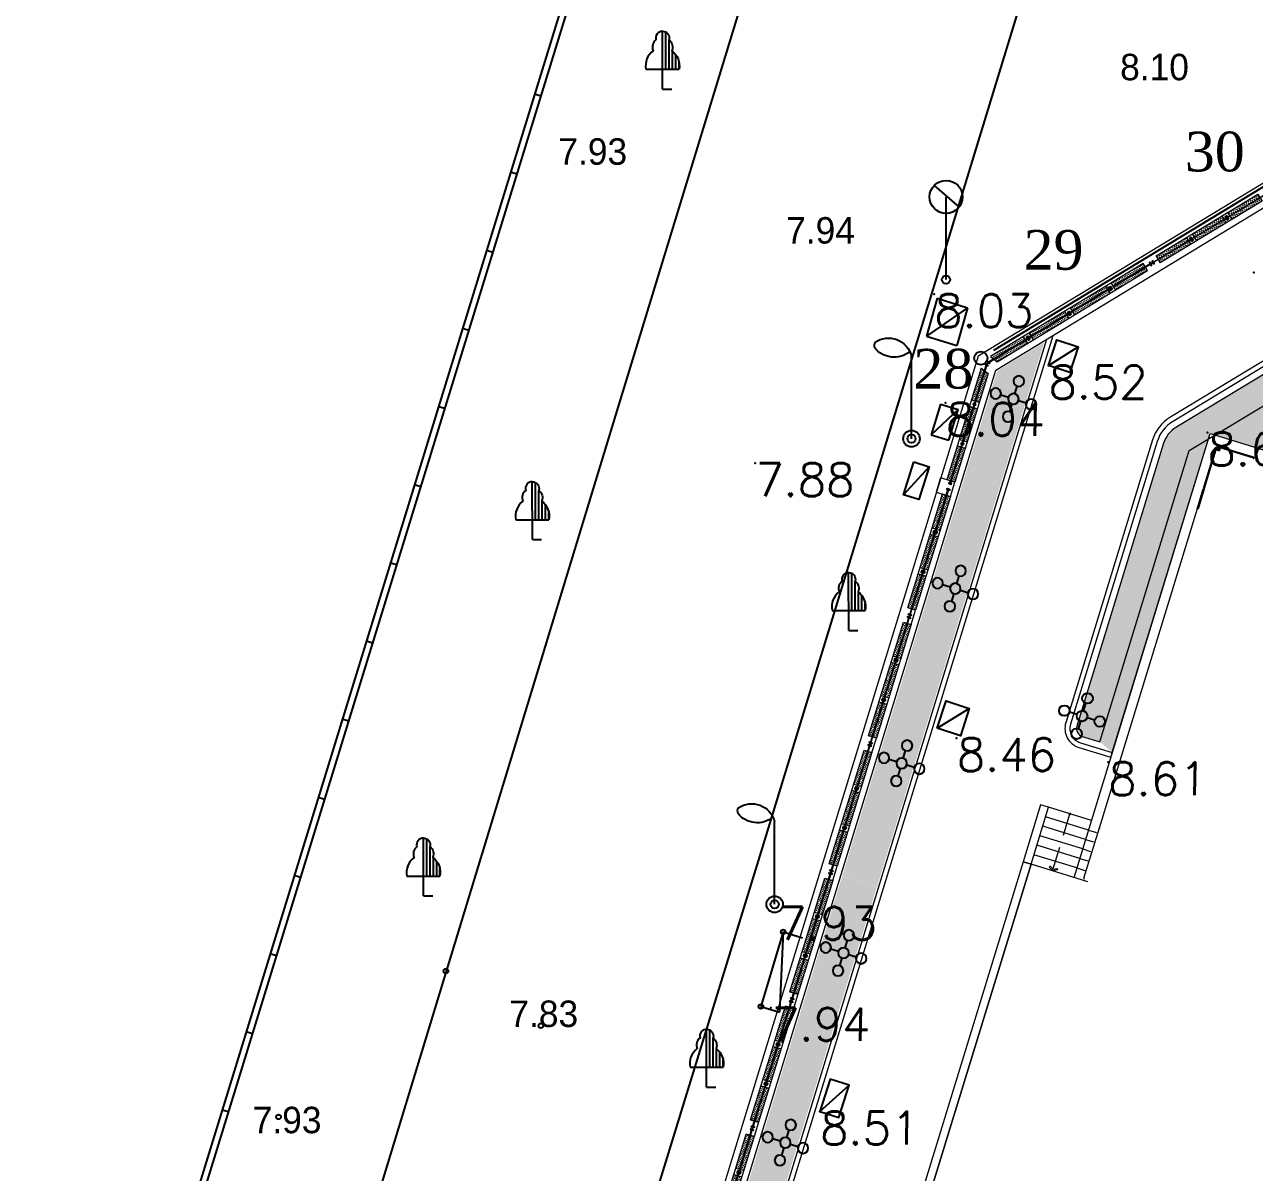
# Model space of a CAD drawing. Header units: inches. Extents: x 587740 to 588006, y 2325787 to 2326106.
# Drawn here: x 587800.78 to 587837.99, y 2326011.98 to 2326046.69 of the extents above; entities that cross this region are included whole.
import ezdxf
from ezdxf.enums import TextEntityAlignment as Align

# ---------------------------------------------------------------- set-up
doc = ezdxf.new("R2010")
doc.units = ezdxf.units.IN
doc.header["$MEASUREMENT"] = 0
doc.header["$PDSIZE"] = 0.1
doc.linetypes.add('Xref Mat bang tang 1$0$DASHED2', pattern=[0.375, 0.25, -0.125])
doc.linetypes.add('Xref Mat bang tang 1$0$HIDDEN', pattern=[0.375, 0.25, -0.125])
for name, color, linetype in [('DANCU', 6, 'Continuous'), ('Dia vat', 8, 'Continuous'), ('diem', 8, 'Continuous'), ('DIEN_CHIEU_SANG', 242, 'Continuous'), ('Docao', 22, 'Continuous'), ('GIAOTHONG', 31, 'Continuous'), ('Ho ga', 8, 'Continuous'), ('KYHIEU', 2, 'Continuous'), ('KYHIEUCAY', 242, 'Continuous'), ('KYHIEUGT', 242, 'Continuous'), ('mocgioi', 2, 'Continuous'), ('VTgioi', 40, 'Continuous'), ('VTRON', 1, 'Continuous'), ('Xref Landscape 2020 05 04$0$$0$KT-Tuong', 1, 'Continuous'), ('Xref Landscape 2020 05 04$0$CDC-E-Lighting', 2, 'Continuous'), ('Xref Landscape 2020 05 04$0$KT-Tuong', 1, 'Continuous')]:
    doc.layers.add(name, color=color, linetype=linetype)
for name, color, linetype, lineweight in [('Xref Landscape 2020 05 04$0$A1-DIM', 253, 'Continuous', 13), ('Xref Landscape 2020 05 04$0$cay', 74, 'Continuous', 9), ('Xref Landscape 2020 05 04$0$MANH', 136, 'Continuous', 5), ('Xref Landscape 2020 05 04$0$THAY', 4, 'Continuous', 20), ('Xref Landscape 2020 05 04$0$tree', 74, 'Continuous', 13), ('Xref Landscape 2020 05 04$0$Xref Landscape$0$THAY', 4, 'Continuous', 20), ('Xref Mat bang tang 1$0$A-THAY', 4, 'Continuous', 20), ('Xref Mat bang tang 1$0$KHUAT', 57, 'Xref Mat bang tang 1$0$DASHED2', 9), ('Xref Mat bang tang 1$0$Ky hieu', 40, 'Continuous', 15), ('Xref mat dung 1$0$hoan thien', 41, 'Continuous', 20), ('Xref mat dung 1$0$MANH', 136, 'Continuous', 5)]:
    doc.layers.add(name, color=color, linetype=linetype, lineweight=lineweight)
doc.styles.add('L_B', font='ARIALN.TTF')
doc.styles.add('VN1', font='VSSW.shx')
doc.styles.add('VNARIAL', font='txt.shx')
doc.styles.add('VNT', font='')
doc.styles.get('VNT').set_extended_font_data('.VnTime')
pattern_1 = [(162.94485, (587837.1625, 2326033.80572), (-0.15616437, -0.08284136), [0.0625, -0.1875]), (252.94485, (587837.1418, 2326033.84476), (0.08284132, -0.1561644), [0.0625, -0.18750003])]

# ---------------------------------------------------------------- blocks, each defined once
blk = doc.blocks.new('lightt')
at = {"layer": 'KYHIEU'}
for points in [[(-1.097, 2.919, -0.523652), (0, 2.5, -0.549376)], [(-0.048, 2.635, -0.420531), (-1.114, 2.755, -0.572241)]]:
    blk.add_lwpolyline(points, format="xyb", dxfattribs=at)
blk.add_lwpolyline([(0, 0), (0, 2.5)], dxfattribs=at)
for radius in [0.25, 0.125]:
    blk.add_circle((0, 0), radius, dxfattribs=at)
blk.add_arc((-0.949, 2.821), 0.178, 146.5915, 201.9104, dxfattribs=at)
blk = doc.blocks.new('BIENBAO')
at = {"layer": 'KYHIEU'}
for p, q in [((-0.36, 2.847), (0.392, 2.19)), ((0, 0), (0, 2.5))]:
    blk.add_line(p, q, dxfattribs=at)
for centre, radius in [((0, 2.5), 0.5), ((0, 0), 0.125)]:
    blk.add_circle(centre, radius, dxfattribs=at)
at = {"layer": 'KYHIEU', "style": 'L_B'}
blk.add_attdef('SORT', (0.475, -0.004), '', height=0.5, dxfattribs=at)
blk = doc.blocks.new('tree')
at = {"layer": 'KYHIEU'}
for points in [[(0, 1.75, 0.497303), (-0.198, 1.489, 0.339551), (-0.285, 1.164, 0.289175), (-0.5, 0.602)], [(0, 1.75, -0.497303), (0.198, 1.489, -0.339551), (0.285, 1.164, -0.289175), (0.5, 0.602)]]:
    blk.add_lwpolyline(points, format="xyb", dxfattribs=at)
for points in [[(0, 0), (0, 1.75)], [(0.1, 0.602), (0.1, 1.724)], [(0.2, 0.602), (0.2, 1.487)], [(0.3, 0.602), (0.3, 1.152)], [(0.4, 0.602), (0.4, 1.048)], [(0.5, 0.602), (0.5, 0.823)], [(-0.5, 0.602), (0.5, 0.602)], [(0, 0), (0.28, -0.002)]]:
    blk.add_lwpolyline(points, dxfattribs=at)
blk = doc.blocks.new('Xref Landscape 2020 05 04$0$li85')
at = {"linetype": 'ByBlock'}
for p, q in [((0, 100), (0, 250)), ((-100, 0), (-250, 0)), ((100, 0), (250, 0)), ((0, -100), (0, -250))]:
    blk.add_line(p, q, dxfattribs=at)
for centre in [(0, 350), (-350, 0), (0, 0), (350, 0), (0, -350)]:
    blk.add_circle(centre, 100, dxfattribs=at)
blk = doc.blocks.new('Xref Landscape 2020 05 04$0$123333')
at = {"layer": 'Xref Landscape 2020 05 04$0$tree'}
h = blk.add_hatch(dxfattribs=at)
h.set_pattern_fill('CROSS', color=256, scale=150)
h.set_pattern_definition([(9e-15, (-1079850.712, 449499.754), (37.5, 37.5), [18.75, -56.25]), (90, (-1079841.337, 449490.38), (-37.5, 37.5), [18.75, -56.25])])
h.paths.add_polyline_path([(350, 134), (1425, 134), (1425, 250), (350, 250)])
h = blk.add_hatch(dxfattribs=at)
h.set_pattern_fill('CROSS', color=256, scale=150)
h.set_pattern_definition([(9e-15, (-1079850.712, 449367.128), (37.5, 37.5), [18.75, -56.25]), (90, (-1079841.337, 449357.753), (-37.5, 37.5), [18.75, -56.25])])
h.paths.add_polyline_path([(350, 1), (1425, 1), (1425, 117), (350, 117)])
h = blk.add_hatch(dxfattribs=at)
h.set_pattern_fill('CROSS', color=256, scale=150)
h.set_pattern_definition([(9e-15, (-1078592.38, 449499.754), (37.5, 37.5), [18.75, -56.25]), (90, (-1078583.004, 449490.38), (-37.5, 37.5), [18.75, -56.25])])
h.paths.add_polyline_path([(1625, 134), (2675, 134), (2675, 250), (1625, 250)])
h = blk.add_hatch(dxfattribs=at)
h.set_pattern_fill('CROSS', color=256, scale=150)
h.set_pattern_definition([(9e-15, (-1078592.38, 449367.128), (37.5, 37.5), [18.75, -56.25]), (90, (-1078583.004, 449357.753), (-37.5, 37.5), [18.75, -56.25])])
h.paths.add_polyline_path([(1625, 1), (2675, 1), (2675, 117), (1625, 117)])
h = blk.add_hatch(dxfattribs=at)
h.set_pattern_fill('CROSS', color=256, scale=150)
h.set_pattern_definition([(9e-15, (-1077459.045, 449499.754), (37.5, 37.5), [18.75, -56.25]), (90, (-1077449.67, 449490.38), (-37.5, 37.5), [18.75, -56.25])])
h.paths.add_polyline_path([(2875, 134), (3950, 134), (3950, 250), (2875, 250)])
h = blk.add_hatch(dxfattribs=at)
h.set_pattern_fill('CROSS', color=256, scale=150)
h.set_pattern_definition([(9e-15, (-1077459.045, 449367.128), (37.5, 37.5), [18.75, -56.25]), (90, (-1077449.67, 449357.753), (-37.5, 37.5), [18.75, -56.25])])
h.paths.add_polyline_path([(2875, 1), (3950, 1), (3950, 117), (2875, 117)])
at = {"layer": 'Xref Landscape 2020 05 04$0$$0$KT-Tuong', "ltscale": 3}
for points in [[(125, 129), (161, 129, 0.414214), (168, 136), (168, 175), (175, 175), (175, 75), (168, 75), (168, 114, 0.414214), (161, 121), (125, 121)], [(4175, 129), (4139, 129, -0.414214), (4132, 136), (4132, 175), (4125, 175), (4125, 75), (4132, 75), (4132, 114, -0.414214), (4139, 121), (4175, 121)]]:
    blk.add_lwpolyline(points, format="xyb", dxfattribs=at)
for points in [[(1498, 75), (1553, 75), (1553, 175), (1498, 175)], [(1505, 82), (1546, 82), (1546, 168), (1505, 168)], [(2748, 75), (2803, 75), (2803, 175), (2748, 175)], [(2755, 82), (2796, 82), (2796, 168), (2755, 168)]]:
    blk.add_lwpolyline(points, close=True, dxfattribs=at)
at = {"layer": 'Xref Landscape 2020 05 04$0$A1-DIM'}
for points in [[(175, 134), (1498, 134), (1498, 117), (175, 117)], [(1553, 134), (2748, 134), (2748, 117), (1553, 117)], [(2803, 133), (4125, 134), (4125, 117), (2803, 117)]]:
    blk.add_lwpolyline(points, close=True, dxfattribs=at)
at = {"layer": 'Xref Landscape 2020 05 04$0$MANH'}
for p, q in [((1425, 250), (1425, 0)), ((1625, 250), (1625, 0)), ((2675, 250), (2675, 0)), ((2875, 250), (2875, 0))]:
    blk.add_line(p, q, dxfattribs=at)
blk.add_lwpolyline([(350, 250), (3950, 250), (3950, 0), (350, 0)], close=True, dxfattribs=at)
blk = doc.blocks.new('Xref Landscape 2020 05 04$0$hangrao')
at = {"layer": 'Xref Landscape 2020 05 04$0$tree'}
h = blk.add_hatch(dxfattribs=at)
h.set_pattern_fill('CROSS', color=256, scale=150)
h.set_pattern_definition([(9e-15, (-922718.838, 460399.754), (37.5, 37.5), [18.75, -56.25]), (90, (-922709.463, 460390.38), (-37.5, 37.5), [18.75, -56.25])])
h.paths.add_polyline_path([(-43644, 15487), (-44360, 14684), (-44446, 14761), (-43731, 15564)])
h = blk.add_hatch(dxfattribs=at)
h.set_pattern_fill('CROSS', color=256, scale=150)
h.set_pattern_definition([(9e-15, (-922718.838, 460267.128), (37.5, 37.5), [18.75, -56.25]), (90, (-922709.463, 460257.753), (-37.5, 37.5), [18.75, -56.25])])
h.paths.add_polyline_path([(-43545, 15398), (-44261, 14596), (-44347, 14673), (-43632, 15476)])
h = blk.add_hatch(dxfattribs=at)
h.set_pattern_fill('CROSS', color=256, scale=150)
h.set_pattern_definition([(9e-15, (-921460.505, 460399.754), (37.5, 37.5), [18.75, -56.25]), (90, (-921451.13, 460390.38), (-37.5, 37.5), [18.75, -56.25])])
h.paths.add_polyline_path([(-44493, 14535), (-45368, 13553), (-45454, 13630), (-44580, 14612)])
h = blk.add_hatch(dxfattribs=at)
h.set_pattern_fill('CROSS', color=256, scale=150)
h.set_pattern_definition([(9e-15, (-921460.505, 460267.128), (37.5, 37.5), [18.75, -56.25]), (90, (-921451.13, 460257.753), (-37.5, 37.5), [18.75, -56.25])])
h.paths.add_polyline_path([(-44394, 14446), (-45269, 13465), (-45355, 13542), (-44481, 14524)])
h = blk.add_hatch(dxfattribs=at)
h.set_pattern_fill('CROSS', color=256, scale=150)
h.set_pattern_definition([(0, (157131.874, 10900), (37.5, 37.5), [18.75, -56.25]), (90, (157141.25, 10890.625), (-37.5, 37.5), [18.75, -56.25])])
h.paths.add_polyline_path([(-45500, 13403), (-45588, 13481), (-46423, 12544), (-46335, 12466)])
h.paths.add_polyline_path([(-45401, 13315), (-45488, 13392), (-46323, 12455), (-46236, 12378)])
h.paths.add_polyline_path([(-46369, 12228), (-46456, 12306), (-47199, 11473), (-47082, 11428)])
h.paths.add_polyline_path([(-46469, 12317), (-46556, 12395), (-47332, 11524), (-47215, 11479)])
h = blk.add_hatch(dxfattribs=at)
h.set_pattern_fill('CROSS', color=256, scale=150, angle=90)
h.set_pattern_definition([(90, (-496741.65, -1070121.084), (-37.5, 37.5), [18.75, -56.25]), (180, (-496732.276, -1070111.71), (-37.5, -37.5), [18.75, -56.25])])
h.paths.add_polyline_path([(-47376, 11059), (-47492, 11103), (-47492, 10096), (-47376, 10096)])
h = blk.add_hatch(dxfattribs=at)
h.set_pattern_fill('CROSS', color=256, scale=150, angle=90)
h.set_pattern_definition([(90, (-496609.024, -1070121.084), (-37.5, 37.5), [18.75, -56.25]), (180, (-496599.65, -1070111.71), (-37.5, -37.5), [18.75, -56.25])])
h.paths.add_polyline_path([(-47242, 11008), (-47360, 11053), (-47359, 10096), (-47243, 10096)])
h = blk.add_hatch(dxfattribs=at)
h.set_pattern_fill('CROSS', color=256, scale=150, angle=90)
h.set_pattern_definition([(90, (-496741.65, -1071371.113), (-37.5, 37.5), [18.75, -56.25]), (180, (-496732.276, -1071361.738), (-37.5, -37.5), [18.75, -56.25])])
h.paths.add_polyline_path([(-47376, 8846), (-47376, 9896), (-47492, 9896), (-47492, 8846)])
h = blk.add_hatch(dxfattribs=at)
h.set_pattern_fill('CROSS', color=256, scale=150, angle=90)
h.set_pattern_definition([(90, (-496609.024, -1071371.113), (-37.5, 37.5), [18.75, -56.25]), (180, (-496599.65, -1071361.738), (-37.5, -37.5), [18.75, -56.25])])
h.paths.add_polyline_path([(-47243, 8846), (-47243, 9896), (-47359, 9896), (-47359, 8846)])
h = blk.add_hatch(dxfattribs=at)
h.set_pattern_fill('CROSS', color=256, scale=150, angle=90)
h.set_pattern_definition([(90, (-496741.65, -1072646.313), (-37.5, 37.5), [18.75, -56.25]), (180, (-496732.276, -1072636.938), (-37.5, -37.5), [18.75, -56.25])])
h.paths.add_polyline_path([(-47376, 7571), (-47376, 8646), (-47492, 8646), (-47492, 7571)])
h = blk.add_hatch(dxfattribs=at)
h.set_pattern_fill('CROSS', color=256, scale=150, angle=90)
h.set_pattern_definition([(90, (-496609.024, -1072646.313), (-37.5, 37.5), [18.75, -56.25]), (180, (-496599.65, -1072636.938), (-37.5, -37.5), [18.75, -56.25])])
h.paths.add_polyline_path([(-47243, 7571), (-47243, 8646), (-47359, 8646), (-47359, 7571)])
at = {"layer": 'Xref Landscape 2020 05 04$0$A1-DIM'}
for points in [[(-43528, 15617), (-44408, 14630), (-44396, 14619), (-43516, 15606)], [(-47376, 8771), (-47376, 9971), (-47359, 9971), (-47359, 8771)], [(-47376, 7521), (-47376, 8721), (-47359, 8721), (-47359, 7521)]]:
    blk.add_lwpolyline(points, close=True, dxfattribs=at)
for points in [[(-45404, 13488), (-44432, 14578), (-44444, 14589), (-45416, 13499)], [(-45452, 13457), (-46384, 12412)], [(-46372, 12401), (-45440, 13447)], [(-46420, 12371), (-47340, 11339)], [(-47324, 11333), (-46408, 12360)], [(-47359, 11240), (-47359, 10021), (-47376, 10021), (-47376, 11246)]]:
    blk.add_lwpolyline(points, dxfattribs=at)
at = {"layer": 'Xref Landscape 2020 05 04$0$cay'}
blk.add_lwpolyline([(-43491, 15652), (-43485, 15646)], dxfattribs=at)
for p in [(-44498, 14516), (-45604, 13275), (-46709, 12035)]:
    blk.add_point(p, dxfattribs=at)
at = {"layer": 'Xref Landscape 2020 05 04$0$KT-Tuong', "ltscale": 3}
for points in [[(-43491, 15652), (-43515, 15625, -0.414214), (-43525, 15624), (-43554, 15650), (-43559, 15645), (-43484, 15578), (-43479, 15584), (-43508, 15609, -0.414214), (-43509, 15619), (-43485, 15646)], [(-47356, 11292), (-47369, 11258, -0.414214), (-47378, 11254), (-47414, 11268), (-47416, 11261), (-47323, 11226), (-47320, 11232), (-47357, 11246, -0.414214), (-47361, 11255), (-47348, 11289)], [(-47356, 11292), (-47343, 11325, 0.414214), (-47347, 11334), (-47383, 11348), (-47381, 11355), (-47287, 11319), (-47290, 11312), (-47326, 11326, 0.414214), (-47335, 11322), (-47348, 11289)]]:
    blk.add_lwpolyline(points, format="xyb", dxfattribs=at)
for points in [[(-44404, 14546), (-44440, 14505), (-44515, 14572), (-44479, 14613)], [(-44414, 14546), (-44441, 14515), (-44505, 14572), (-44478, 14602)], [(-45372, 13460), (-45409, 13419), (-45483, 13485), (-45447, 13526)], [(-45382, 13459), (-45409, 13429), (-45473, 13486), (-45446, 13516)], [(-46340, 12374), (-46377, 12332), (-46452, 12399), (-46415, 12440)], [(-46350, 12373), (-46378, 12343), (-46441, 12400), (-46414, 12430)], [(-47392, 9971), (-47392, 10021), (-47342, 10021), (-47342, 9971)], [(-47392, 9971), (-47392, 10021), (-47342, 10021), (-47342, 9971)], [(-47390, 9973), (-47390, 10019), (-47344, 10019), (-47344, 9973)], [(-47392, 8721), (-47392, 8771), (-47342, 8771), (-47342, 8721)], [(-47390, 8723), (-47390, 8769), (-47344, 8769), (-47344, 8723)], [(-47392, 7471), (-47392, 7521), (-47342, 7521), (-47342, 7471)], [(-47392, 7471), (-47392, 7521), (-47342, 7521), (-47342, 7471)], [(-47390, 7473), (-47390, 7519), (-47344, 7519), (-47344, 7473)]]:
    blk.add_lwpolyline(points, close=True, dxfattribs=at)
at = {"layer": 'Xref Landscape 2020 05 04$0$MANH'}
for p, q in [((-44619, 14567), (-44433, 14401)), ((-44486, 14717), (-44300, 14550)), ((-45588, 13481), (-45401, 13315)), ((-45454, 13630), (-45268, 13464)), ((-46556, 12395), (-46369, 12228)), ((-46423, 12544), (-46236, 12378)), ((-47492, 10096), (-47242, 10096)), ((-47492, 9896), (-47242, 9896)), ((-47492, 8846), (-47242, 8846)), ((-47492, 8646), (-47242, 8646))]:
    blk.add_line(p, q, dxfattribs=at)
blk.add_lwpolyline([(-47082, 11428), (-43544, 15398), (-43731, 15564), (-47332, 11524)], dxfattribs=at)
at = {"layer": 'Xref Landscape 2020 05 04$0$Xref Landscape$0$THAY'}
for p, q in [((-47492, 11103), (-47492, 7571)), ((-47242, 11008), (-47242, 7571))]:
    blk.add_line(p, q, dxfattribs=at)
for points in [[(-47047, -45529), (-47047, 11174), (-35255, 24405), (-3384, 24405), (-2620, 24405), (-2620, 25045), (-35542, 25045), (-47687, 11418), (-47687, -32103)], [(-43432, 15900), (-43245, 15734)], [(-43544, 15398), (-43731, 15564)], [(-47332, 11524), (-47082, 11428)], [(-47492, 11103), (-47242, 11008)], [(-47492, 3071), (-47242, 3071), (-47242, 3521), (-47492, 3521)], [(-47492, -979), (-47242, -979), (-47242, -529), (-47492, -529)], [(-47492, -5029), (-47242, -5029), (-47242, -4579), (-47492, -4579)], [(-47492, -8629), (-47242, -8629), (-47242, -9079), (-47492, -9079)], [(-47492, -12679), (-47242, -12679), (-47242, -13129), (-47492, -13129)]]:
    blk.add_lwpolyline(points, dxfattribs=at)
blk.add_lwpolyline([(-47242, 7121), (-47242, 7571), (-47692, 7571), (-47692, 7121)], close=True, dxfattribs=at)
for p, rotation in [((-43478, 15472), 48.28913377079771), ((-47242, 3171), 90), ((-47242, -879), 90), ((-47242, -4929), 90), ((-47242, -8979), 90), ((-47242, -13029), 90), ((-47242, -17079), 90)]:
    blk.add_blockref('Xref Landscape 2020 05 04$0$123333', p, dxfattribs=dict(at, rotation=rotation))

msp = doc.modelspace()

# ---------------------------------------------------------------- hatches: boundary and pattern name
at = {"layer": 'Xref Landscape 2020 05 04$0$tree'}
h = msp.add_hatch(dxfattribs=at)
h.set_pattern_fill('CROSS', color=256, scale=500, angle=180)
h.set_pattern_definition(pattern_1)
h.paths.add_polyline_path([(587831.628, 2326037.075), (587826.57, 2326020.603), (587825.515, 2326020.926), (587830.205, 2326036.211)])
h = msp.add_hatch(dxfattribs=at)
h.set_pattern_fill('STARS', color=5, scale=600)
h.set_pattern_definition([(342.94485, (587837.1625, 2326033.80572), (0.0380998, 0.124191), [0.075, -0.075]), (42.94485, (587837.1625, 2326033.80572), (-0.0885027, 0.0950909), [0.075, -0.075]), (102.9448, (587837.2174, 2326033.85682), (-0.12660245, -0.0291002), [0.075, -0.075])])
edge = h.paths.add_edge_path()
edge.add_line((587851.064, 2326027.805), (587851.829, 2326027.57))
edge.add_line((587851.829, 2326027.57), (587853.105, 2326031.73))
edge.add_arc((587852.866, 2326031.803), 0.25, 342.9448, 432.9448)
edge.add_line((587852.939, 2326032.042), (587839.104, 2326036.287))
edge.add_arc((587838.854, 2326035.474), 0.85, 72.9449, 121.2414)
edge.add_line((587838.414, 2326036.201), (587835.614, 2326034.503))
edge.add_arc((587836.055, 2326033.776), 0.85, 121.2414, 162.9449)
edge.add_line((587835.242, 2326034.025), (587832.618, 2326025.472))
edge.add_arc((587832.857, 2326025.399), 0.25, 162.9448, 252.9448)
edge.add_line((587832.784, 2326025.16), (587833.31, 2326024.998))
edge.add_line((587833.31, 2326024.998), (587836.013, 2326033.809))
edge.add_line((587836.013, 2326033.809), (587838.869, 2326035.522))
edge.add_line((587838.869, 2326035.522), (587852.179, 2326031.439))
edge.add_line((587852.179, 2326031.439), (587851.064, 2326027.805))
h = msp.add_hatch(dxfattribs=at)
h.set_pattern_fill('CROSS', color=256, scale=500, angle=180)
h.set_pattern_definition(pattern_1)
h.paths.add_polyline_path([(587849.429, 2326028.306), (587851.064, 2326027.805), (587852.179, 2326031.439), (587838.869, 2326035.522), (587836.013, 2326033.809), (587835.974, 2326033.681), (587833.31, 2326024.998), (587833.691, 2326024.672), (587836.65, 2326034.319), (587837.65, 2326034.012), (587850.016, 2326030.218)])
h = msp.add_hatch(dxfattribs=at)
h.set_pattern_fill('CROSS', color=256, scale=500, angle=180)
h.set_pattern_definition(pattern_1)
h.paths.add_polyline_path([(587826.565, 2326020.601), (587815.107, 2325983.267), (587814.061, 2325983.588), (587825.515, 2326020.923)])

# ---------------------------------------------------------------- linework, layer by layer
msp.add_line((587844.296, 2326045.442), (587830.101, 2326036.831))
at = {"layer": 'DANCU'}
msp.add_line((587800.784, 2325993.756), (587819.312, 2326053.98), dxfattribs=at)
at = {"layer": 'Dia vat', "elevation": 8.513}
msp.add_lwpolyline([(587824.846, 2326013.815), (587825.421, 2326013.634), (587825.73, 2326014.617), (587825.155, 2326014.798)], close=True, dxfattribs=at)
msp.add_lwpolyline([(587824.846, 2326013.815), (587825.73, 2326014.617)], dxfattribs=at)
at = {"layer": 'diem'}
for p in [(587837.974, 2326039.19, 8.581), (587828.299, 2326038.534, 8.034), (587831.756, 2326036.375, 8.522), (587828.647, 2326035.254, 8.042), (587836.567, 2326034.35, 8.666), (587822.884, 2326033.425, 7.875), (587828.982, 2326025.112, 8.458), (587833.563, 2326024.38, 8.609), (587823.568, 2326020.008, 7.934), (587823.362, 2326016.957, 7.94), (587824.846, 2326013.815, 8.513)]:
    msp.add_point(p, dxfattribs=at)
at = {"layer": 'GIAOTHONG'}
for p, q in [((587823.955, 2326052.22), (587818.663, 2326034.876)), ((587831.758, 2326050.118), (587823.06, 2326021.663)), ((587818.663, 2326034.876), (587806.393, 2325994.595)), ((587823.06, 2326021.663), (587811.747, 2325984.948))]:
    msp.add_line(p, q, dxfattribs=at)
at = {"layer": 'Ho ga'}
for p, q in [((587828.395, 2326038.411), (587828.066, 2326037.267)), ((587828.395, 2326038.411), (587829.312, 2326038.125)), ((587829.312, 2326038.125), (587828.066, 2326037.267)), ((587829.312, 2326038.125), (587828.983, 2326036.981)), ((587828.066, 2326037.267), (587828.983, 2326036.981)), ((587828.498, 2326035.213, 8.121), (587828.206, 2326034.282, 8.121)), ((587829.03, 2326035.049, 8.121), (587828.206, 2326034.282, 8.121)), ((587828.498, 2326035.213, 8.121), (587829.03, 2326035.049, 8.121)), ((587828.206, 2326034.282, 8.121), (587828.743, 2326034.117, 8.121)), ((587828.392, 2326025.411, 8.484), (587829.363, 2326026.009, 8.484)), ((587823.736, 2326019.247), (587823.059, 2326016.992)), ((587823.736, 2326019.247), (587823.622, 2326016.818)), ((587823.736, 2326019.247), (587824.315, 2326019.069)), ((587823.059, 2326016.992), (587823.622, 2326016.818))]:
    msp.add_line(p, q, dxfattribs=at)
for points, elevation in [([(587831.756, 2326036.375), (587832.011, 2326037.158), (587832.662, 2326036.946), (587832.407, 2326036.163)], 8.522), ([(587827.688, 2326033.463), (587828.154, 2326033.317), (587827.842, 2326032.325), (587827.376, 2326032.471)], 8.049), ([(587828.392, 2326025.411), (587828.661, 2326026.238), (587829.363, 2326026.009), (587829.094, 2326025.182)], 8.484)]:
    msp.add_lwpolyline(points, close=True, dxfattribs=dict(at, elevation=elevation))
for points, elevation in [([(587831.756, 2326036.375), (587832.662, 2326036.946)], 8.522), ([(587828.743, 2326034.117), (587829.03, 2326035.049)], 8.121), ([(587827.376, 2326032.471), (587828.154, 2326033.317)], 8.049)]:
    msp.add_lwpolyline(points, dxfattribs=dict(at, elevation=elevation))
at = {"layer": 'KYHIEU', "color": 242}
for p, q in [((587819.062, 2326053.847), (587800.944, 2325994.954)), ((587816.403, 2326044.526), (587816.212, 2326044.585)), ((587815.676, 2326042.163), (587815.485, 2326042.222)), ((587814.949, 2326039.8), (587814.758, 2326039.858)), ((587814.222, 2326037.436), (587814.031, 2326037.495)), ((587813.495, 2326035.073), (587813.304, 2326035.132)), ((587812.768, 2326032.709), (587812.577, 2326032.768)), ((587812.041, 2326030.346), (587811.85, 2326030.405)), ((587811.314, 2326027.983), (587811.123, 2326028.042)), ((587810.587, 2326025.619), (587810.395, 2326025.678)), ((587809.86, 2326023.256), (587809.668, 2326023.315)), ((587809.132, 2326020.893), (587808.941, 2326020.951)), ((587808.405, 2326018.529), (587808.214, 2326018.588)), ((587807.678, 2326016.166), (587807.487, 2326016.225)), ((587806.951, 2326013.803), (587806.76, 2326013.861))]:
    msp.add_line(p, q, dxfattribs=at)
at = {"layer": 'VTgioi'}
msp.add_circle((587829.714, 2326036.598), 0.2, dxfattribs=at)
at = {"layer": 'VTRON'}
for centre in [(587823.736, 2326019.247), (587813.529, 2326018.065), (587823.059, 2326016.992), (587816.402, 2326016.411), (587808.468, 2326013.654)]:
    msp.add_circle(centre, 0.07, dxfattribs=at)
at = {"layer": 'Xref Landscape 2020 05 04$0$MANH'}
for points in [[(587823.175, 2326009.381), (587831.71, 2326037.171)], [(587823.319, 2326009.337), (587831.903, 2326037.288)]]:
    msp.add_lwpolyline(points, dxfattribs=at)
msp.add_lwpolyline([(587849.429, 2326028.306), (587852.02, 2326027.511), (587853.296, 2326031.671, 0.414214), (587852.998, 2326032.233), (587839.162, 2326036.478, 0.213909), (587838.31, 2326036.372), (587835.51, 2326034.674, 0.184001), (587835.051, 2326034.084), (587832.427, 2326025.531, 0.414214), (587832.725, 2326024.968), (587833.691, 2326024.672), (587836.65, 2326034.319), (587850.016, 2326030.218)], format="xyb", close=True, dxfattribs=at)
at = {"layer": 'Xref Landscape 2020 05 04$0$THAY'}
msp.add_lwpolyline([(587849.385, 2326028.163), (587852.119, 2326027.324), (587853.439, 2326031.627, 0.414214), (587853.042, 2326032.377), (587839.206, 2326036.621, 0.213909), (587838.232, 2326036.5), (587835.433, 2326034.802, 0.184001), (587834.908, 2326034.128), (587832.284, 2326025.575, 0.414214), (587832.681, 2326024.825), (587833.647, 2326024.529), (587836.65, 2326034.319), (587850.016, 2326030.218)], format="xyb", close=True, dxfattribs=at)
at = {"layer": 'Xref Landscape 2020 05 04$0$tree'}
msp.add_lwpolyline([(587851.064, 2326027.805), (587851.829, 2326027.57), (587853.105, 2326031.73, 0.414214), (587852.939, 2326032.042), (587839.104, 2326036.287, 0.213909), (587838.414, 2326036.201), (587835.614, 2326034.503, 0.184001), (587835.242, 2326034.025), (587832.618, 2326025.472, 0.414214), (587832.784, 2326025.16), (587833.31, 2326024.998), (587836.013, 2326033.809), (587838.869, 2326035.522), (587852.179, 2326031.439)], format="xyb", close=True, dxfattribs=at)
msp.add_lwpolyline([(587851.064, 2326027.805), (587851.829, 2326027.57), (587853.105, 2326031.73, 0.414214), (587852.939, 2326032.042), (587839.104, 2326036.287, 0.213909), (587838.414, 2326036.201), (587835.614, 2326034.503, 0.184001), (587835.242, 2326034.025), (587832.618, 2326025.472, 0.414214), (587832.784, 2326025.16), (587833.31, 2326024.998), (587836.013, 2326033.809), (587838.869, 2326035.522), (587852.179, 2326031.439)], format="xyb", close=True, dxfattribs=at)
at = {"layer": 'Xref Mat bang tang 1$0$A-THAY'}
for p, q in [((587833.06, 2326022.617), (587831.76, 2326023.016)), ((587832.972, 2326022.33), (587831.672, 2326022.729)), ((587832.884, 2326022.043), (587831.584, 2326022.442)), ((587832.709, 2326021.47), (587831.408, 2326021.868)), ((587832.797, 2326021.756), (587831.496, 2326022.155)), ((587832.621, 2326021.183), (587831.32, 2326021.582))]:
    msp.add_line(p, q, dxfattribs=at)
for points in [[(587832.533, 2326020.896), (587836.65, 2326034.319), (587850.016, 2326030.218), (587849.385, 2326028.163), (587866.17, 2326023.013)], [(587832.953, 2326020.767), (587831.232, 2326021.295), (587827.156, 2326008.006), (587828.876, 2326007.478)]]:
    msp.add_lwpolyline(points, dxfattribs=at)
for points in [[(587830.993, 2326021.368), (587831.232, 2326021.295), (587831.76, 2326023.016), (587831.521, 2326023.089)], [(587826.917, 2326008.079), (587827.156, 2326008.006), (587831.232, 2326021.295), (587830.993, 2326021.368)]]:
    msp.add_lwpolyline(points, close=True, dxfattribs=at)
at = {"layer": 'Xref Mat bang tang 1$0$KHUAT'}
for p, q in [((587832.972, 2326022.33), (587833.25, 2326022.245)), ((587832.884, 2326022.043), (587833.162, 2326021.958)), ((587832.797, 2326021.756), (587833.074, 2326021.671)), ((587832.621, 2326021.183), (587832.898, 2326021.098)), ((587832.709, 2326021.47), (587832.986, 2326021.384))]:
    msp.add_line(p, q, dxfattribs=at)
at = {"layer": 'Xref Mat bang tang 1$0$Ky hieu', "linetype": 'Xref Mat bang tang 1$0$HIDDEN', "ltscale": 3}
msp.add_lwpolyline([(587831.882, 2326021.095), (587832.41, 2326022.816)], dxfattribs=at)
at = {"layer": 'Xref Mat bang tang 1$0$Ky hieu', "const_width": 0.0375}
msp.add_lwpolyline([(587832.405, 2326022.798, 1), (587832.416, 2326022.834, 1)], format="xyb", close=True, dxfattribs=at)
at = {"layer": 'Xref Mat bang tang 1$0$Ky hieu'}
msp.add_lwpolyline([(587831.897, 2326021.142), (587832.022, 2326021.171), (587832.031, 2326021.13), (587831.882, 2326021.095), (587831.778, 2326021.207), (587831.81, 2326021.236)], close=True, dxfattribs=at)
at = {"layer": 'Xref mat dung 1$0$hoan thien'}
for p, q in [((587836.447, 2326032.666), (587836.813, 2326033.861)), ((587836.475, 2326032.657), (587836.833, 2326033.823)), ((587836.813, 2326033.861), (587836.909, 2326033.831)), ((587836.833, 2326033.823), (587836.929, 2326033.794)), ((587836.925, 2326033.884), (587836.909, 2326033.831)), ((587836.954, 2326033.875), (587836.925, 2326033.884)), ((587836.929, 2326033.898), (587837.981, 2326033.576)), ((587836.954, 2326033.875), (587836.929, 2326033.794)), ((587836.938, 2326033.927), (587837.99, 2326033.604)), ((587837.948, 2326033.57), (587837.976, 2326033.561)), ((587836.475, 2326032.657), (587836.447, 2326032.666)), ((587833.294, 2326022.388), (587832.824, 2326020.859)), ((587833.322, 2326022.379), (587833.294, 2326022.388)), ((587832.824, 2326020.859), (587832.853, 2326020.85))]:
    msp.add_line(p, q, dxfattribs=at)
for points in [[(587836.938, 2326033.927), (587837.99, 2326033.604), (587837.981, 2326033.576), (587836.929, 2326033.898)], [(587836.285, 2326032.035), (587836.256, 2326032.044), (587836.442, 2326032.651), (587836.471, 2326032.642)]]:
    msp.add_lwpolyline(points, close=True, dxfattribs=at)
at = {"layer": 'Xref mat dung 1$0$MANH'}
msp.add_lwpolyline([(587836.256, 2326032.044), (587833.294, 2326022.388)], dxfattribs=at)

# ---------------------------------------------------------------- block references
at = {"layer": 'DIEN_CHIEU_SANG', "rotation": 0.07980511167396942}
for p in [(587827.616, 2326034.165), (587823.476, 2326020.083)]:
    msp.add_blockref('lightt', p, dxfattribs=at)
at = {"layer": 'KYHIEUCAY', "rotation": 0.07980511167396942}
for p in [(587820.084, 2326044.736), (587816.146, 2326031.113), (587825.715, 2326028.368), (587812.852, 2326020.336), (587821.418, 2326014.555)]:
    msp.add_blockref('tree', p, dxfattribs=at)
at = {"layer": 'KYHIEUGT'}
msp.add_blockref('BIENBAO', (587828.661, 2326038.976), dxfattribs=at)
at = {"layer": 'Xref Landscape 2020 05 04$0$CDC-E-Lighting'}
for name, p, xscale, yscale, zscale, rotation in [('Xref Landscape 2020 05 04$0$hangrao', (587871.872, 2326011.756), 0.0009999998908797264, 0.001000000163912773, 0.0009999999999989416, 342.9448453374998), ('Xref Landscape 2020 05 04$0$hangrao', (587871.872, 2326011.756), 0.0009999998908797264, 0.001000000163912773, 0.0009999999999989416, 342.9448453374998), ('Xref Landscape 2020 05 04$0$li85', (587832.776, 2326025.776), 0.001599999847666704, 0.001600000075995922, 0.001599999999998308, 162.9448455820361)]:
    msp.add_blockref(name, p, dxfattribs=dict(at, xscale=xscale, yscale=yscale, zscale=zscale, rotation=rotation))
at = {"layer": 'Xref Landscape 2020 05 04$0$CDC-E-Lighting', "extrusion": (0, 0, -1), "xscale": 0.001600000215697532, "yscale": 0.001599999610334635, "zscale": -0.001599999999998307, "rotation": 107.0551547354045}
for p in [(-587830.699, 2326035.367), (-587828.939, 2326029.631), (-587827.318, 2326024.347), (-587825.558, 2326018.611), (-587823.798, 2326012.875)]:
    msp.add_blockref('Xref Landscape 2020 05 04$0$li85', p, dxfattribs=at)

# ---------------------------------------------------------------- texts
at = {"layer": 'Docao', "style": 'VN1'}
for s, p in [('8.10', (587833.927, 2326045.005)), ('7.93', (587816.931, 2326042.45)), ('7.94', (587823.823, 2326040.066, 7.935)), ('7.83', (587815.449, 2326016.373)), ('7.93', (587807.684, 2326013.16))]:
    msp.add_text(s, height=0.8, dxfattribs=at).set_placement(p)
at = {"layer": 'Docao', "style": 'VNARIAL', "oblique": 1}
for s, p in [('8.03', (587828.299, 2326038.534, 8.034)), ('8.52', (587831.756, 2326036.375, 8.522)), ('8.04', (587828.647, 2326035.254, 8.042)), ('8.67', (587836.567, 2326034.35, 8.666)), ('7.88', (587822.884, 2326033.425, 7.875)), ('8.46', (587828.982, 2326025.112, 8.458)), ('8.61', (587833.563, 2326024.38, 8.609)), ('7.93', (587823.568, 2326020.008, 7.934)), ('7.94', (587823.362, 2326016.957, 7.94)), ('8.51', (587824.846, 2326013.815, 8.513))]:
    msp.add_text(s, height=1, dxfattribs=at).set_placement(p, align=Align.TOP_LEFT)
at = {"layer": 'mocgioi', "style": 'VNT'}
for s, p in [('30', (587836.792, 2326041.889)), ('29', (587831.912, 2326038.916)), ('28', (587828.579, 2326035.322))]:
    msp.add_text(s, height=1.2, dxfattribs=at).set_placement(p, align=Align.BOTTOM_CENTER)

doc.saveas('drawing.dxf')
